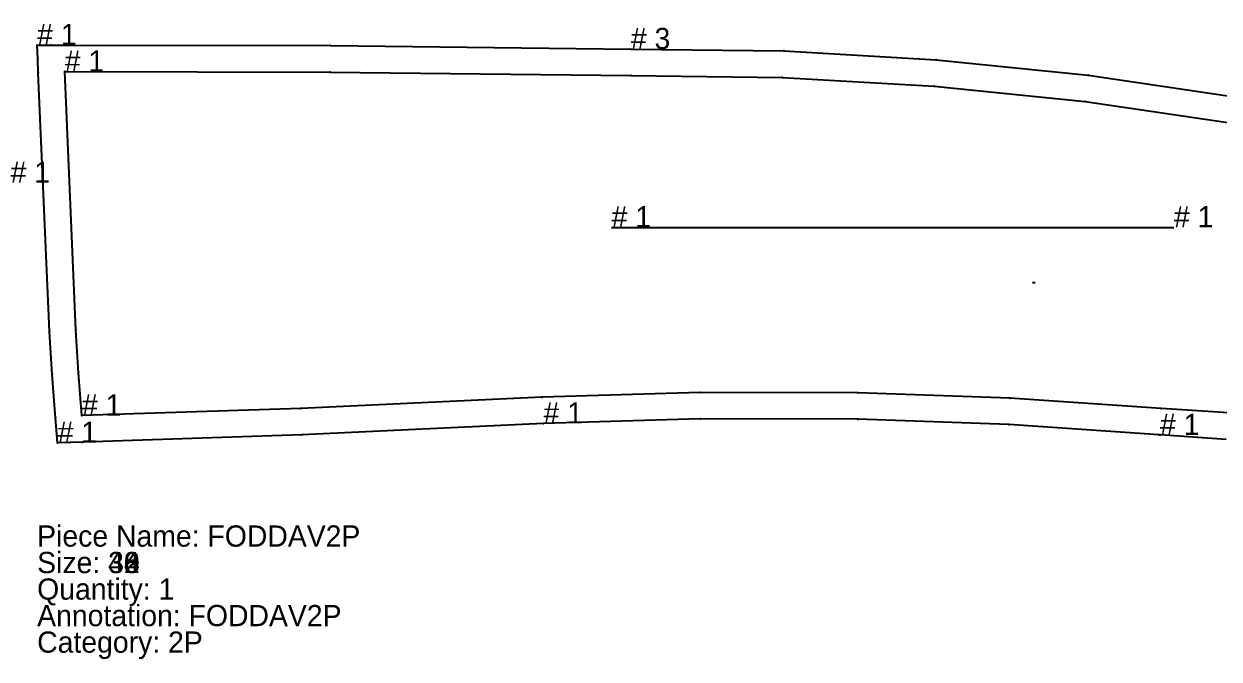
# Model space of a CAD drawing. Extents: x -10 to 11547, y -349 to 304.
# Drawn here: x 6977.4 to 7428, y -142 to 97.5 of the extents above; entities that cross this region are included whole.
import ezdxf

# ---------------------------------------------------------------- set-up
doc = ezdxf.new("R2010")
doc.units = 0

# ---------------------------------------------------------------- blocks, each defined once
blk = doc.blocks.new('DIMAOCCHDVSX-S_42')
at = {"layer": '1'}
blk.add_text('# 1', height=8, dxfattribs=at).set_placement((318.864, 106.575))
at = {"layer": '2'}
blk.add_text('# 1', height=8, dxfattribs=at).set_placement((318.864, 106.575))
blk = doc.blocks.new('FODDAV2P-S_38')
at = {"layer": '1'}
blk.add_lwpolyline([(101.5132, -57.1616), (76.5837, -55.491), (76.3038, -55.4757), (19.5325, -51.5942), (-37.3444, -49.599), (-96.627, -49.4484), (-155.8936, -51.1872), (-155.8936, -51.1872), (-247.0349, -55.4933), (-329.6108, -58.1958), (-334.3506, -58.3329), (-339.0904, -58.47), (-339.4784, -53.7441), (-339.8664, -49.0183), (-341.1993, -32.7595), (-342.1891, -16.4655), (-346.3922, 81.1048), (-346.5977, 86.2997), (-346.8031, 91.4945), (-341.6042, 91.4973), (-336.4053, 91.5), (-236.2074, 91.2996), (-122.9424, 90.0001), (-122.9424, 90.0001), (-65.3081, 89.293), (-7.7805, 85.9982), (49.5426, 80.1225), (111.456, 71.0304)], dxfattribs=at)
at = {"layer": '14'}
blk.add_lwpolyline([(102.4, -47.2), (77, -45.5), (19.9494, -41.6022), (-37.2, -39.6), (-96.812, -39.4509), (-156.4, -41.2), (-247.4, -45.5), (-329.9, -48.2), (-331.2209, -32.1129), (-332.2, -16), (-336.4, 81.5), (-236.3, 81.3), (-123, 80), (-65.7723, 79.3054), (-8.6339, 76.0365), (48.3, 70.2), (109.8724, 61.1544)], dxfattribs=at)
at = {"layer": '2'}
for p in [(-346.8031, 91.4945), (-341.6042, 91.4973), (-336.4053, 91.5), (-236.2074, 91.2996), (-346.5977, 86.2997), (-122.9424, 90.0001), (-336.4, 81.5), (-236.3, 81.3), (-346.3922, 81.1048), (-123, 80), (49.5426, 80.1225), (48.3, 70.2), (-342.1891, -16.4655), (-332.2, -16), (-37.2, -39.6), (-156.4, -41.2), (-339.8664, -49.0183), (-329.9, -48.2), (-247.4, -45.5), (77, -45.5), (-339.4784, -53.7441), (-155.8936, -51.1872), (-37.3444, -49.599), (-339.0904, -58.47), (-334.3506, -58.3329), (-329.6108, -58.1958), (-247.0349, -55.4933), (76.3038, -55.4757)]:
    blk.add_point(p, dxfattribs=at)
at = {"layer": '3'}
for p in [(-122.9424, 90.0001), (-65.3081, 89.293), (-7.7805, 85.9982), (-65.7723, 79.3054), (-8.6339, 76.0365), (-341.1993, -32.7595), (-331.2209, -32.1129), (-96.812, -39.4509), (19.9494, -41.6022), (-96.627, -49.4484), (-155.8936, -51.1872), (19.5325, -51.5942), (76.5837, -55.491)]:
    blk.add_point(p, dxfattribs=at)
at = {"layer": '4'}
for p in [(-122.9424, 90.0001, 10), (-155.8936, -51.1872, 10), (76.5837, -55.491, 10)]:
    blk.add_point(p, dxfattribs=at)
at = {"layer": '5'}
blk.add_line((28.4606, 1.9529), (29.4606, 1.9529), dxfattribs=at)
at = {"layer": '7'}
blk.add_line((-130.2138, 22.7817), (81.8449, 22.7817), dxfattribs=at)
at = {"layer": '1'}
for s, p in [('Piece Name: FODDAV2P', (-346.8031, -97.6205)), ('Size: 38', (-346.8031, -107.6205))]:
    blk.add_text(s, height=8, dxfattribs=at).set_placement(p)
blk = doc.blocks.new('FODDAV2P-S_40')
at = {"layer": '1'}
blk.add_lwpolyline([(101.5132, -57.1616), (76.5837, -55.491), (76.3038, -55.4757), (19.5325, -51.5942), (-37.3444, -49.599), (-96.627, -49.4484), (-155.8936, -51.1872), (-155.8936, -51.1872), (-247.0349, -55.4933), (-329.6108, -58.1958), (-334.3506, -58.3329), (-339.0904, -58.47), (-339.4784, -53.7441), (-339.8664, -49.0183), (-341.1993, -32.7595), (-342.1891, -16.4655), (-346.3922, 81.1048), (-346.5977, 86.2997), (-346.8031, 91.4945), (-341.6042, 91.4973), (-336.4053, 91.5), (-236.2074, 91.2996), (-122.9424, 90.0001), (-122.9424, 90.0001), (-65.3081, 89.293), (-7.7805, 85.9982), (49.5426, 80.1225), (111.456, 71.0304)], dxfattribs=at)
at = {"layer": '14'}
blk.add_lwpolyline([(102.4, -47.2), (77, -45.5), (19.9494, -41.6022), (-37.2, -39.6), (-96.812, -39.4509), (-156.4, -41.2), (-247.4, -45.5), (-329.9, -48.2), (-331.2209, -32.1129), (-332.2, -16), (-336.4, 81.5), (-236.3, 81.3), (-123, 80), (-65.7723, 79.3054), (-8.6339, 76.0365), (48.3, 70.2), (109.8724, 61.1544)], dxfattribs=at)
at = {"layer": '2'}
for p in [(-346.8031, 91.4945), (-341.6042, 91.4973), (-336.4053, 91.5), (-236.2074, 91.2996), (-346.5977, 86.2997), (-122.9424, 90.0001), (-336.4, 81.5), (-236.3, 81.3), (-346.3922, 81.1048), (-123, 80), (49.5426, 80.1225), (48.3, 70.2), (-342.1891, -16.4655), (-332.2, -16), (-37.2, -39.6), (-156.4, -41.2), (-339.8664, -49.0183), (-329.9, -48.2), (-247.4, -45.5), (77, -45.5), (-339.4784, -53.7441), (-155.8936, -51.1872), (-37.3444, -49.599), (-339.0904, -58.47), (-334.3506, -58.3329), (-329.6108, -58.1958), (-247.0349, -55.4933), (76.3038, -55.4757)]:
    blk.add_point(p, dxfattribs=at)
at = {"layer": '3'}
for p in [(-122.9424, 90.0001), (-65.3081, 89.293), (-7.7805, 85.9982), (-65.7723, 79.3054), (-8.6339, 76.0365), (-341.1993, -32.7595), (-331.2209, -32.1129), (-96.812, -39.4509), (19.9494, -41.6022), (-96.627, -49.4484), (-155.8936, -51.1872), (19.5325, -51.5942), (76.5837, -55.491)]:
    blk.add_point(p, dxfattribs=at)
at = {"layer": '4'}
for p in [(-122.9424, 90.0001, 10), (-155.8936, -51.1872, 10), (76.5837, -55.491, 10)]:
    blk.add_point(p, dxfattribs=at)
at = {"layer": '5'}
blk.add_line((28.4606, 1.9529), (29.4606, 1.9529), dxfattribs=at)
at = {"layer": '7'}
blk.add_line((-130.2138, 22.7817), (81.8449, 22.7817), dxfattribs=at)
at = {"layer": '1'}
for s, p in [('Piece Name: FODDAV2P', (-346.8031, -97.6205)), ('Size: 40', (-346.8031, -107.6205))]:
    blk.add_text(s, height=8, dxfattribs=at).set_placement(p)
blk = doc.blocks.new('FODDAV2P-S_42')
at = {"layer": '1'}
blk.add_lwpolyline([(101.513, -57.162), (76.584, -55.491), (76.304, -55.476), (19.533, -51.594), (-37.344, -49.599), (-96.627, -49.448), (-155.894, -51.187), (-155.8941, -51.187), (-247.035, -55.493), (-329.611, -58.196), (-334.351, -58.333), (-339.09, -58.47), (-339.478, -53.744), (-339.866, -49.018), (-341.199, -32.76), (-342.189, -16.466), (-346.392, 81.105), (-346.598, 86.3), (-346.803, 91.495), (-341.604, 91.497), (-336.405, 91.5), (-236.207, 91.3), (-122.942, 90), (-122.9417, 90), (-65.308, 89.293), (-7.78, 85.998), (49.543, 80.122), (111.456, 71.03)], dxfattribs=at)
at = {"layer": '14'}
blk.add_lwpolyline([(102.4, -47.2), (77, -45.5), (19.949, -41.602), (-37.2, -39.6), (-96.812, -39.451), (-156.4, -41.2), (-247.4, -45.5), (-329.9, -48.2), (-331.221, -32.113), (-332.2, -16), (-336.4, 81.5), (-236.3, 81.3), (-123, 80), (-65.772, 79.305), (-8.634, 76.037), (48.3, 70.2), (109.872, 61.154)], dxfattribs=at)
at = {"layer": '2'}
for p in [(-346.803, 91.495), (-341.604, 91.497), (-336.405, 91.5), (-236.207, 91.3), (-346.598, 86.3), (-122.942, 90), (-336.4, 81.5), (-236.3, 81.3), (-346.392, 81.105), (-123, 80), (49.543, 80.122), (48.3, 70.2), (-342.189, -16.466), (-332.2, -16), (-37.2, -39.6), (-156.4, -41.2), (-339.866, -49.018), (-329.9, -48.2), (-247.4, -45.5), (77, -45.5), (-339.478, -53.744), (-155.894, -51.187), (-37.344, -49.599), (-339.09, -58.47), (-334.351, -58.333), (-329.611, -58.196), (-247.035, -55.493), (76.304, -55.476)]:
    blk.add_point(p, dxfattribs=at)
at = {"layer": '3'}
for p in [(-122.9417, 90), (-65.308, 89.293), (-7.78, 85.998), (-65.772, 79.305), (-8.634, 76.037), (-341.199, -32.76), (-331.221, -32.113), (-96.812, -39.451), (19.949, -41.602), (-96.627, -49.448), (-155.8941, -51.187), (19.533, -51.594), (76.584, -55.491)]:
    blk.add_point(p, dxfattribs=at)
at = {"layer": '4'}
for p in [(-122.9417, 90, 10), (-155.8941, -51.187, 10), (76.584, -55.491, 10)]:
    blk.add_point(p, dxfattribs=at)
at = {"layer": '5'}
blk.add_line((28.4606, 1.9529), (29.4606, 1.9529), dxfattribs=at)
at = {"layer": '7'}
blk.add_line((-130.214, 22.782), (81.845, 22.782), dxfattribs=at)
at = {"layer": '1'}
for s, p in [('# 1', (-346.803, 91.495)), ('# 3', (-122.9417, 90)), ('# 1', (-155.8941, -51.187)), ('# 1', (76.584, -55.491)), ('# 1', (-339.09, -58.47)), ('Piece Name: FODDAV2P', (-346.8031, -97.6205)), ('Size: 42', (-346.8031, -107.6205)), ('Quantity: 1', (-346.8031, -117.6205)), ('Annotation: FODDAV2P', (-346.8031, -127.6205)), ('Category: 2P', (-346.8031, -137.6205))]:
    blk.add_text(s, height=8, dxfattribs=at).set_placement(p)
at = {"layer": '14'}
for p in [(-336.4, 81.5), (-329.9, -48.2)]:
    blk.add_text('# 1', height=8, dxfattribs=at).set_placement(p)
at = {"layer": '2'}
for p in [(-346.803, 91.495), (-336.4, 81.5), (-329.9, -48.2), (-339.09, -58.47)]:
    blk.add_text('# 1', height=8, dxfattribs=at).set_placement(p)
at = {"layer": '3'}
for s, p in [('# 3', (-122.9417, 90)), ('# 1', (-155.8941, -51.187)), ('# 1', (76.584, -55.491))]:
    blk.add_text(s, height=8, dxfattribs=at).set_placement(p)
at = {"layer": '4'}
for s, p in [('# 3', (-122.9417, 90)), ('# 1', (-155.8941, -51.187)), ('# 1', (76.584, -55.491))]:
    blk.add_text(s, height=8, dxfattribs=at).set_placement(p)
at = {"layer": '7'}
for p in [(-130.214, 22.782), (81.845, 22.782)]:
    blk.add_text('# 1', height=8, dxfattribs=at).set_placement(p)
blk = doc.blocks.new('FODDAV2P-S_44')
at = {"layer": '1'}
blk.add_lwpolyline([(101.5132, -57.1616), (76.5837, -55.491), (76.3038, -55.4757), (19.5325, -51.5942), (-37.3444, -49.599), (-96.627, -49.4484), (-155.8936, -51.1872), (-155.8936, -51.1872), (-247.0349, -55.4933), (-329.6108, -58.1958), (-334.3506, -58.3329), (-339.0904, -58.47), (-339.4784, -53.7441), (-339.8664, -49.0183), (-341.1993, -32.7595), (-342.1891, -16.4655), (-346.3922, 81.1048), (-346.5977, 86.2997), (-346.8031, 91.4945), (-341.6042, 91.4973), (-336.4053, 91.5), (-236.2074, 91.2996), (-122.9424, 90.0001), (-122.9424, 90.0001), (-65.3081, 89.293), (-7.7805, 85.9982), (49.5426, 80.1225), (111.456, 71.0304)], dxfattribs=at)
at = {"layer": '14'}
blk.add_lwpolyline([(102.4, -47.2), (77, -45.5), (19.9494, -41.6022), (-37.2, -39.6), (-96.812, -39.4509), (-156.4, -41.2), (-247.4, -45.5), (-329.9, -48.2), (-331.2209, -32.1129), (-332.2, -16), (-336.4, 81.5), (-236.3, 81.3), (-123, 80), (-65.7723, 79.3054), (-8.6339, 76.0365), (48.3, 70.2), (109.8724, 61.1544)], dxfattribs=at)
at = {"layer": '2'}
for p in [(-346.8031, 91.4945), (-341.6042, 91.4973), (-336.4053, 91.5), (-236.2074, 91.2996), (-346.5977, 86.2997), (-122.9424, 90.0001), (-336.4, 81.5), (-236.3, 81.3), (-346.3922, 81.1048), (-123, 80), (49.5426, 80.1225), (48.3, 70.2), (-342.1891, -16.4655), (-332.2, -16), (-37.2, -39.6), (-156.4, -41.2), (-339.8664, -49.0183), (-329.9, -48.2), (-247.4, -45.5), (77, -45.5), (-339.4784, -53.7441), (-155.8936, -51.1872), (-37.3444, -49.599), (-339.0904, -58.47), (-334.3506, -58.3329), (-329.6108, -58.1958), (-247.0349, -55.4933), (76.3038, -55.4757)]:
    blk.add_point(p, dxfattribs=at)
at = {"layer": '3'}
for p in [(-122.9424, 90.0001), (-65.3081, 89.293), (-7.7805, 85.9982), (-65.7723, 79.3054), (-8.6339, 76.0365), (-341.1993, -32.7595), (-331.2209, -32.1129), (-96.812, -39.4509), (19.9494, -41.6022), (-96.627, -49.4484), (-155.8936, -51.1872), (19.5325, -51.5942), (76.5837, -55.491)]:
    blk.add_point(p, dxfattribs=at)
at = {"layer": '4'}
for p in [(-122.9424, 90.0001, 10), (-155.8936, -51.1872, 10), (76.5837, -55.491, 10)]:
    blk.add_point(p, dxfattribs=at)
at = {"layer": '5'}
blk.add_line((28.4606, 1.9529), (29.4606, 1.9529), dxfattribs=at)
at = {"layer": '7'}
blk.add_line((-130.2138, 22.7817), (81.8449, 22.7817), dxfattribs=at)
at = {"layer": '1'}
for s, p in [('Piece Name: FODDAV2P', (-346.8031, -97.6205)), ('Size: 44', (-346.8031, -107.6205))]:
    blk.add_text(s, height=8, dxfattribs=at).set_placement(p)
blk = doc.blocks.new('FODDAV2P-S_46')
at = {"layer": '1'}
blk.add_lwpolyline([(101.5132, -57.1616), (76.5837, -55.491), (76.3038, -55.4757), (19.5325, -51.5942), (-37.3444, -49.599), (-96.627, -49.4484), (-155.8936, -51.1872), (-155.8936, -51.1872), (-247.0349, -55.4933), (-329.6108, -58.1958), (-334.3506, -58.3329), (-339.0904, -58.47), (-339.4784, -53.7441), (-339.8664, -49.0183), (-341.1993, -32.7595), (-342.1891, -16.4655), (-346.3922, 81.1048), (-346.5977, 86.2997), (-346.8031, 91.4945), (-341.6042, 91.4973), (-336.4053, 91.5), (-236.2074, 91.2996), (-122.9424, 90.0001), (-122.9424, 90.0001), (-65.3081, 89.293), (-7.7805, 85.9982), (49.5426, 80.1225), (111.456, 71.0304)], dxfattribs=at)
at = {"layer": '14'}
blk.add_lwpolyline([(102.4, -47.2), (77, -45.5), (19.9494, -41.6022), (-37.2, -39.6), (-96.812, -39.4509), (-156.4, -41.2), (-247.4, -45.5), (-329.9, -48.2), (-331.2209, -32.1129), (-332.2, -16), (-336.4, 81.5), (-236.3, 81.3), (-123, 80), (-65.7723, 79.3054), (-8.6339, 76.0365), (48.3, 70.2), (109.8724, 61.1544)], dxfattribs=at)
at = {"layer": '2'}
for p in [(-346.8031, 91.4945), (-341.6042, 91.4973), (-336.4053, 91.5), (-236.2074, 91.2996), (-346.5977, 86.2997), (-122.9424, 90.0001), (-336.4, 81.5), (-236.3, 81.3), (-346.3922, 81.1048), (-123, 80), (49.5426, 80.1225), (48.3, 70.2), (-342.1891, -16.4655), (-332.2, -16), (-37.2, -39.6), (-156.4, -41.2), (-339.8664, -49.0183), (-329.9, -48.2), (-247.4, -45.5), (77, -45.5), (-339.4784, -53.7441), (-155.8936, -51.1872), (-37.3444, -49.599), (-339.0904, -58.47), (-334.3506, -58.3329), (-329.6108, -58.1958), (-247.0349, -55.4933), (76.3038, -55.4757)]:
    blk.add_point(p, dxfattribs=at)
at = {"layer": '3'}
for p in [(-122.9424, 90.0001), (-65.3081, 89.293), (-7.7805, 85.9982), (-65.7723, 79.3054), (-8.6339, 76.0365), (-341.1993, -32.7595), (-331.2209, -32.1129), (-96.812, -39.4509), (19.9494, -41.6022), (-96.627, -49.4484), (-155.8936, -51.1872), (19.5325, -51.5942), (76.5837, -55.491)]:
    blk.add_point(p, dxfattribs=at)
at = {"layer": '4'}
for p in [(-122.9424, 90.0001, 10), (-155.8936, -51.1872, 10), (76.5837, -55.491, 10)]:
    blk.add_point(p, dxfattribs=at)
at = {"layer": '5'}
blk.add_line((28.4606, 1.9529), (29.4606, 1.9529), dxfattribs=at)
at = {"layer": '7'}
blk.add_line((-130.2138, 22.7817), (81.8449, 22.7817), dxfattribs=at)
at = {"layer": '1'}
for s, p in [('Piece Name: FODDAV2P', (-346.8031, -97.6205)), ('Size: 46', (-346.8031, -107.6205))]:
    blk.add_text(s, height=8, dxfattribs=at).set_placement(p)
blk = doc.blocks.new('FODDAV2P-S_48')
at = {"layer": '1'}
blk.add_lwpolyline([(101.5132, -57.1616), (76.5837, -55.491), (76.3038, -55.4757), (19.5325, -51.5942), (-37.3444, -49.599), (-96.627, -49.4484), (-155.8936, -51.1872), (-155.8936, -51.1872), (-247.0349, -55.4933), (-329.6108, -58.1958), (-334.3506, -58.3329), (-339.0904, -58.47), (-339.4784, -53.7441), (-339.8664, -49.0183), (-341.1993, -32.7595), (-342.1891, -16.4655), (-346.3922, 81.1048), (-346.5977, 86.2997), (-346.8031, 91.4945), (-341.6042, 91.4973), (-336.4053, 91.5), (-236.2074, 91.2996), (-122.9424, 90.0001), (-122.9424, 90.0001), (-65.3081, 89.293), (-7.7805, 85.9982), (49.5426, 80.1225), (111.456, 71.0304)], dxfattribs=at)
at = {"layer": '14'}
blk.add_lwpolyline([(102.4, -47.2), (77, -45.5), (19.9494, -41.6022), (-37.2, -39.6), (-96.812, -39.4509), (-156.4, -41.2), (-247.4, -45.5), (-329.9, -48.2), (-331.2209, -32.1129), (-332.2, -16), (-336.4, 81.5), (-236.3, 81.3), (-123, 80), (-65.7723, 79.3054), (-8.6339, 76.0365), (48.3, 70.2), (109.8724, 61.1544)], dxfattribs=at)
at = {"layer": '2'}
for p in [(-346.8031, 91.4945), (-341.6042, 91.4973), (-336.4053, 91.5), (-236.2074, 91.2996), (-346.5977, 86.2997), (-122.9424, 90.0001), (-336.4, 81.5), (-236.3, 81.3), (-346.3922, 81.1048), (-123, 80), (49.5426, 80.1225), (48.3, 70.2), (-342.1891, -16.4655), (-332.2, -16), (-37.2, -39.6), (-156.4, -41.2), (-339.8664, -49.0183), (-329.9, -48.2), (-247.4, -45.5), (77, -45.5), (-339.4784, -53.7441), (-155.8936, -51.1872), (-37.3444, -49.599), (-339.0904, -58.47), (-334.3506, -58.3329), (-329.6108, -58.1958), (-247.0349, -55.4933), (76.3038, -55.4757)]:
    blk.add_point(p, dxfattribs=at)
at = {"layer": '3'}
for p in [(-122.9424, 90.0001), (-65.3081, 89.293), (-7.7805, 85.9982), (-65.7723, 79.3054), (-8.6339, 76.0365), (-341.1993, -32.7595), (-331.2209, -32.1129), (-96.812, -39.4509), (19.9494, -41.6022), (-96.627, -49.4484), (-155.8936, -51.1872), (19.5325, -51.5942), (76.5837, -55.491)]:
    blk.add_point(p, dxfattribs=at)
at = {"layer": '4'}
for p in [(-122.9424, 90.0001, 10), (-155.8936, -51.1872, 10), (76.5837, -55.491, 10)]:
    blk.add_point(p, dxfattribs=at)
at = {"layer": '5'}
blk.add_line((28.4606, 1.9529), (29.4606, 1.9529), dxfattribs=at)
at = {"layer": '7'}
blk.add_line((-130.2138, 22.7817), (81.8449, 22.7817), dxfattribs=at)
at = {"layer": '1'}
for s, p in [('Piece Name: FODDAV2P', (-346.8031, -97.6205)), ('Size: 48', (-346.8031, -107.6205))]:
    blk.add_text(s, height=8, dxfattribs=at).set_placement(p)
blk = doc.blocks.new('FODDAV2P-S_50')
at = {"layer": '1'}
blk.add_lwpolyline([(101.5132, -57.1616), (76.5837, -55.491), (76.3038, -55.4757), (19.5325, -51.5942), (-37.3444, -49.599), (-96.627, -49.4484), (-155.8936, -51.1872), (-155.8936, -51.1872), (-247.0349, -55.4933), (-329.6108, -58.1958), (-334.3506, -58.3329), (-339.0904, -58.47), (-339.4784, -53.7441), (-339.8664, -49.0183), (-341.1993, -32.7595), (-342.1891, -16.4655), (-346.3922, 81.1048), (-346.5977, 86.2997), (-346.8031, 91.4945), (-341.6042, 91.4973), (-336.4053, 91.5), (-236.2074, 91.2996), (-122.9424, 90.0001), (-122.9424, 90.0001), (-65.3081, 89.293), (-7.7805, 85.9982), (49.5426, 80.1225), (111.456, 71.0304)], dxfattribs=at)
at = {"layer": '14'}
blk.add_lwpolyline([(102.4, -47.2), (77, -45.5), (19.9494, -41.6022), (-37.2, -39.6), (-96.812, -39.4509), (-156.4, -41.2), (-247.4, -45.5), (-329.9, -48.2), (-331.2209, -32.1129), (-332.2, -16), (-336.4, 81.5), (-236.3, 81.3), (-123, 80), (-65.7723, 79.3054), (-8.6339, 76.0365), (48.3, 70.2), (109.8724, 61.1544)], dxfattribs=at)
at = {"layer": '2'}
for p in [(-346.8031, 91.4945), (-341.6042, 91.4973), (-336.4053, 91.5), (-236.2074, 91.2996), (-346.5977, 86.2997), (-122.9424, 90.0001), (-336.4, 81.5), (-236.3, 81.3), (-346.3922, 81.1048), (-123, 80), (49.5426, 80.1225), (48.3, 70.2), (-342.1891, -16.4655), (-332.2, -16), (-37.2, -39.6), (-156.4, -41.2), (-339.8664, -49.0183), (-329.9, -48.2), (-247.4, -45.5), (77, -45.5), (-339.4784, -53.7441), (-155.8936, -51.1872), (-37.3444, -49.599), (-339.0904, -58.47), (-334.3506, -58.3329), (-329.6108, -58.1958), (-247.0349, -55.4933), (76.3038, -55.4757)]:
    blk.add_point(p, dxfattribs=at)
at = {"layer": '3'}
for p in [(-122.9424, 90.0001), (-65.3081, 89.293), (-7.7805, 85.9982), (-65.7723, 79.3054), (-8.6339, 76.0365), (-341.1993, -32.7595), (-331.2209, -32.1129), (-96.812, -39.4509), (19.9494, -41.6022), (-96.627, -49.4484), (-155.8936, -51.1872), (19.5325, -51.5942), (76.5837, -55.491)]:
    blk.add_point(p, dxfattribs=at)
at = {"layer": '4'}
for p in [(-122.9424, 90.0001, 10), (-155.8936, -51.1872, 10), (76.5837, -55.491, 10)]:
    blk.add_point(p, dxfattribs=at)
at = {"layer": '5'}
blk.add_line((28.4606, 1.9529), (29.4606, 1.9529), dxfattribs=at)
at = {"layer": '7'}
blk.add_line((-130.2138, 22.7817), (81.8449, 22.7817), dxfattribs=at)
at = {"layer": '1'}
for s, p in [('Piece Name: FODDAV2P', (-346.8031, -97.6205)), ('Size: 50', (-346.8031, -107.6205))]:
    blk.add_text(s, height=8, dxfattribs=at).set_placement(p)
blk = doc.blocks.new('FODDAV2P-S_52')
at = {"layer": '1'}
blk.add_lwpolyline([(101.5132, -57.1616), (76.5837, -55.491), (76.3038, -55.4757), (19.5325, -51.5942), (-37.3444, -49.599), (-96.627, -49.4484), (-155.8936, -51.1872), (-155.8936, -51.1872), (-247.0349, -55.4933), (-329.6108, -58.1958), (-334.3506, -58.3329), (-339.0904, -58.47), (-339.4784, -53.7441), (-339.8664, -49.0183), (-341.1993, -32.7595), (-342.1891, -16.4655), (-346.3922, 81.1048), (-346.5977, 86.2997), (-346.8031, 91.4945), (-341.6042, 91.4973), (-336.4053, 91.5), (-236.2074, 91.2996), (-122.9424, 90.0001), (-122.9424, 90.0001), (-65.3081, 89.293), (-7.7805, 85.9982), (49.5426, 80.1225), (111.456, 71.0304)], dxfattribs=at)
at = {"layer": '14'}
blk.add_lwpolyline([(102.4, -47.2), (77, -45.5), (19.9494, -41.6022), (-37.2, -39.6), (-96.812, -39.4509), (-156.4, -41.2), (-247.4, -45.5), (-329.9, -48.2), (-331.2209, -32.1129), (-332.2, -16), (-336.4, 81.5), (-236.3, 81.3), (-123, 80), (-65.7723, 79.3054), (-8.6339, 76.0365), (48.3, 70.2), (109.8724, 61.1544)], dxfattribs=at)
at = {"layer": '2'}
for p in [(-346.8031, 91.4945), (-341.6042, 91.4973), (-336.4053, 91.5), (-236.2074, 91.2996), (-346.5977, 86.2997), (-122.9424, 90.0001), (-336.4, 81.5), (-236.3, 81.3), (-346.3922, 81.1048), (-123, 80), (49.5426, 80.1225), (48.3, 70.2), (-342.1891, -16.4655), (-332.2, -16), (-37.2, -39.6), (-156.4, -41.2), (-339.8664, -49.0183), (-329.9, -48.2), (-247.4, -45.5), (77, -45.5), (-339.4784, -53.7441), (-155.8936, -51.1872), (-37.3444, -49.599), (-339.0904, -58.47), (-334.3506, -58.3329), (-329.6108, -58.1958), (-247.0349, -55.4933), (76.3038, -55.4757)]:
    blk.add_point(p, dxfattribs=at)
at = {"layer": '3'}
for p in [(-122.9424, 90.0001), (-65.3081, 89.293), (-7.7805, 85.9982), (-65.7723, 79.3054), (-8.6339, 76.0365), (-341.1993, -32.7595), (-331.2209, -32.1129), (-96.812, -39.4509), (19.9494, -41.6022), (-96.627, -49.4484), (-155.8936, -51.1872), (19.5325, -51.5942), (76.5837, -55.491)]:
    blk.add_point(p, dxfattribs=at)
at = {"layer": '4'}
for p in [(-122.9424, 90.0001, 10), (-155.8936, -51.1872, 10), (76.5837, -55.491, 10)]:
    blk.add_point(p, dxfattribs=at)
at = {"layer": '5'}
blk.add_line((28.4606, 1.9529), (29.4606, 1.9529), dxfattribs=at)
at = {"layer": '7'}
blk.add_line((-130.2138, 22.7817), (81.8449, 22.7817), dxfattribs=at)
at = {"layer": '1'}
for s, p in [('Piece Name: FODDAV2P', (-346.8031, -97.6205)), ('Size: 52', (-346.8031, -107.6205))]:
    blk.add_text(s, height=8, dxfattribs=at).set_placement(p)
blk = doc.blocks.new('FODDAV2P-S_54')
at = {"layer": '1'}
blk.add_lwpolyline([(101.5132, -57.1616), (76.5837, -55.491), (76.3038, -55.4757), (19.5325, -51.5942), (-37.3444, -49.599), (-96.627, -49.4484), (-155.8936, -51.1872), (-155.8936, -51.1872), (-247.0349, -55.4933), (-329.6108, -58.1958), (-334.3506, -58.3329), (-339.0904, -58.47), (-339.4784, -53.7441), (-339.8664, -49.0183), (-341.1993, -32.7595), (-342.1891, -16.4655), (-346.3922, 81.1048), (-346.5977, 86.2997), (-346.8031, 91.4945), (-341.6042, 91.4973), (-336.4053, 91.5), (-236.2074, 91.2996), (-122.9424, 90.0001), (-122.9424, 90.0001), (-65.3081, 89.293), (-7.7805, 85.9982), (49.5426, 80.1225), (111.456, 71.0304)], dxfattribs=at)
at = {"layer": '14'}
blk.add_lwpolyline([(102.4, -47.2), (77, -45.5), (19.9494, -41.6022), (-37.2, -39.6), (-96.812, -39.4509), (-156.4, -41.2), (-247.4, -45.5), (-329.9, -48.2), (-331.2209, -32.1129), (-332.2, -16), (-336.4, 81.5), (-236.3, 81.3), (-123, 80), (-65.7723, 79.3054), (-8.6339, 76.0365), (48.3, 70.2), (109.8724, 61.1544)], dxfattribs=at)
at = {"layer": '2'}
for p in [(-346.8031, 91.4945), (-341.6042, 91.4973), (-336.4053, 91.5), (-236.2074, 91.2996), (-346.5977, 86.2997), (-122.9424, 90.0001), (-336.4, 81.5), (-236.3, 81.3), (-346.3922, 81.1048), (-123, 80), (49.5426, 80.1225), (48.3, 70.2), (-342.1891, -16.4655), (-332.2, -16), (-37.2, -39.6), (-156.4, -41.2), (-339.8664, -49.0183), (-329.9, -48.2), (-247.4, -45.5), (77, -45.5), (-339.4784, -53.7441), (-155.8936, -51.1872), (-37.3444, -49.599), (-339.0904, -58.47), (-334.3506, -58.3329), (-329.6108, -58.1958), (-247.0349, -55.4933), (76.3038, -55.4757)]:
    blk.add_point(p, dxfattribs=at)
at = {"layer": '3'}
for p in [(-122.9424, 90.0001), (-65.3081, 89.293), (-7.7805, 85.9982), (-65.7723, 79.3054), (-8.6339, 76.0365), (-341.1993, -32.7595), (-331.2209, -32.1129), (-96.812, -39.4509), (19.9494, -41.6022), (-96.627, -49.4484), (-155.8936, -51.1872), (19.5325, -51.5942), (76.5837, -55.491)]:
    blk.add_point(p, dxfattribs=at)
at = {"layer": '4'}
for p in [(-122.9424, 90.0001, 10), (-155.8936, -51.1872, 10), (76.5837, -55.491, 10)]:
    blk.add_point(p, dxfattribs=at)
at = {"layer": '5'}
blk.add_line((28.4606, 1.9529), (29.4606, 1.9529), dxfattribs=at)
at = {"layer": '7'}
blk.add_line((-130.2138, 22.7817), (81.8449, 22.7817), dxfattribs=at)
at = {"layer": '1'}
for s, p in [('Piece Name: FODDAV2P', (-346.8031, -97.6205)), ('Size: 54', (-346.8031, -107.6205))]:
    blk.add_text(s, height=8, dxfattribs=at).set_placement(p)
blk = doc.blocks.new('FODDAV2P-S_56')
at = {"layer": '1'}
blk.add_lwpolyline([(101.5132, -57.1616), (76.5837, -55.491), (76.3038, -55.4757), (19.5325, -51.5942), (-37.3444, -49.599), (-96.627, -49.4484), (-155.8936, -51.1872), (-155.8936, -51.1872), (-247.0349, -55.4933), (-329.6108, -58.1958), (-334.3506, -58.3329), (-339.0904, -58.47), (-339.4784, -53.7441), (-339.8664, -49.0183), (-341.1993, -32.7595), (-342.1891, -16.4655), (-346.3922, 81.1048), (-346.5977, 86.2997), (-346.8031, 91.4945), (-341.6042, 91.4973), (-336.4053, 91.5), (-236.2074, 91.2996), (-122.9424, 90.0001), (-122.9424, 90.0001), (-65.3081, 89.293), (-7.7805, 85.9982), (49.5426, 80.1225), (111.456, 71.0304)], dxfattribs=at)
at = {"layer": '14'}
blk.add_lwpolyline([(102.4, -47.2), (77, -45.5), (19.9494, -41.6022), (-37.2, -39.6), (-96.812, -39.4509), (-156.4, -41.2), (-247.4, -45.5), (-329.9, -48.2), (-331.2209, -32.1129), (-332.2, -16), (-336.4, 81.5), (-236.3, 81.3), (-123, 80), (-65.7723, 79.3054), (-8.6339, 76.0365), (48.3, 70.2), (109.8724, 61.1544)], dxfattribs=at)
at = {"layer": '2'}
for p in [(-346.8031, 91.4945), (-341.6042, 91.4973), (-336.4053, 91.5), (-236.2074, 91.2996), (-346.5977, 86.2997), (-122.9424, 90.0001), (-336.4, 81.5), (-236.3, 81.3), (-346.3922, 81.1048), (-123, 80), (49.5426, 80.1225), (48.3, 70.2), (-342.1891, -16.4655), (-332.2, -16), (-37.2, -39.6), (-156.4, -41.2), (-339.8664, -49.0183), (-329.9, -48.2), (-247.4, -45.5), (77, -45.5), (-339.4784, -53.7441), (-155.8936, -51.1872), (-37.3444, -49.599), (-339.0904, -58.47), (-334.3506, -58.3329), (-329.6108, -58.1958), (-247.0349, -55.4933), (76.3038, -55.4757)]:
    blk.add_point(p, dxfattribs=at)
at = {"layer": '3'}
for p in [(-122.9424, 90.0001), (-65.3081, 89.293), (-7.7805, 85.9982), (-65.7723, 79.3054), (-8.6339, 76.0365), (-341.1993, -32.7595), (-331.2209, -32.1129), (-96.812, -39.4509), (19.9494, -41.6022), (-96.627, -49.4484), (-155.8936, -51.1872), (19.5325, -51.5942), (76.5837, -55.491)]:
    blk.add_point(p, dxfattribs=at)
at = {"layer": '4'}
for p in [(-122.9424, 90.0001, 10), (-155.8936, -51.1872, 10), (76.5837, -55.491, 10)]:
    blk.add_point(p, dxfattribs=at)
at = {"layer": '5'}
blk.add_line((28.4606, 1.9529), (29.4606, 1.9529), dxfattribs=at)
at = {"layer": '7'}
blk.add_line((-130.2138, 22.7817), (81.8449, 22.7817), dxfattribs=at)
at = {"layer": '1'}
for s, p in [('Piece Name: FODDAV2P', (-346.8031, -97.6205)), ('Size: 56', (-346.8031, -107.6205))]:
    blk.add_text(s, height=8, dxfattribs=at).set_placement(p)

msp = doc.modelspace()

# ---------------------------------------------------------------- block references
at = {"layer": '1'}
for name, p in [('DIMAOCCHDVSX-S_42', (6653.5186, -68.9453)), ('FODDAV2P-S_42', (7329.186, -1.9529)), ('FODDAV2P-S_38', (7329.186, -1.9529)), ('FODDAV2P-S_40', (7329.186, -1.9529)), ('FODDAV2P-S_44', (7329.186, -1.9529)), ('FODDAV2P-S_46', (7329.186, -1.9529)), ('FODDAV2P-S_48', (7329.186, -1.9529)), ('FODDAV2P-S_50', (7329.186, -1.9529)), ('FODDAV2P-S_52', (7329.186, -1.9529)), ('FODDAV2P-S_54', (7329.186, -1.9529)), ('FODDAV2P-S_56', (7329.186, -1.9529))]:
    msp.add_blockref(name, p, dxfattribs=at)

doc.saveas('drawing.dxf')
